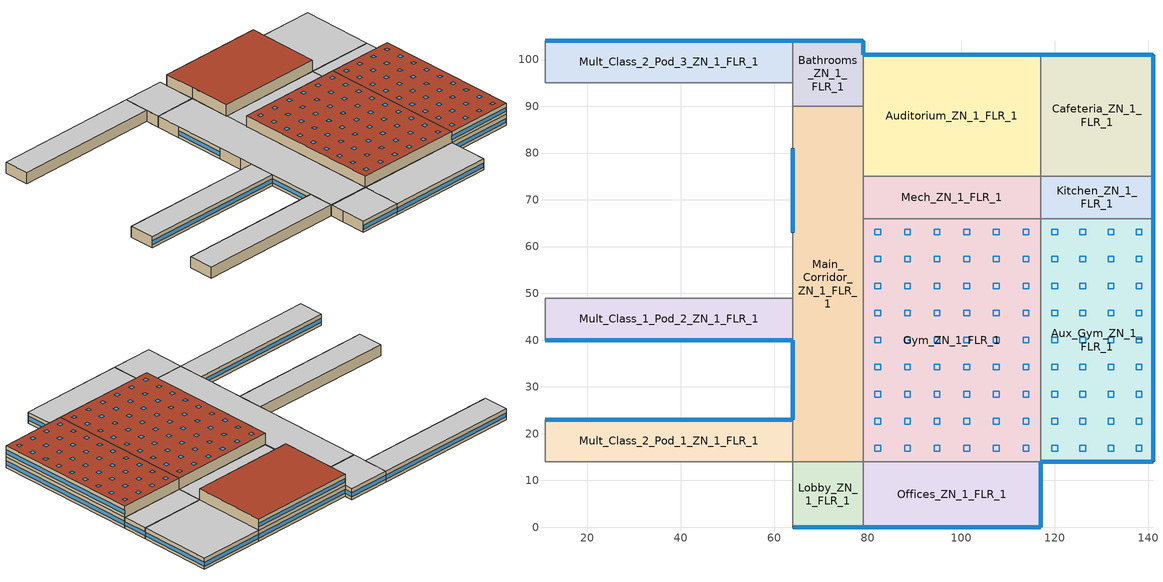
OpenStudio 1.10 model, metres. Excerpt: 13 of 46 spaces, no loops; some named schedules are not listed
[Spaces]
Kitchen_ZN_1_FLR_1
 floor ground: 141,75 141,66 117,66 117,75 z0
 wall outside: 141,66 141,75 z0:4
 wall to Cafeteria_ZN_1_FLR_1: 141,75 117,75 z0:4
 wall to Aux_Gym_ZN_1_FLR_1: 117,66 141,66 z0:4
 wall to Mech_ZN_1_FLR_1: 117,75 117,66 z0:4
 window: 141,66.05 141,74.95 z1.1:2.52
 ceiling to LIBRARY_MEDIA_CENTER_ZN_1_FLR_2: 141,66 141,75 117,75 117,66 z4
Gym_ZN_1_FLR_1
 floor ground: 117,66 117,14 79,14 79,66 z0
 wall to Aux_Gym_ZN_1_FLR_1: 117,14 117,66 z4:8; 117,14 117,66 z0:4
 wall to Main_Corridor_ZN_1_FLR_1: 79,66 79,14 z0:4
 wall to Offices_ZN_1_FLR_1: 79,14 117,14 z0:4
 wall to Offices_ZN_1_FLR_2: 79,14 117,14 z4:8
 wall to Mech_ZN_1_FLR_2: 117,66 79,66 z4:8
 wall to Mech_ZN_1_FLR_1: 117,66 79,66 z0:4
 wall to Main_Corridor_ZN_1_FLR_2: 79,66 79,14 z4:8
 roof outside: 117,14 117,66 79,66 79,14 z8
 skylight: 89.11,56.72 89.11,57.94 87.89,57.94 87.89,56.72 z8; 114.44,39.39 114.44,40.61 113.22,40.61 113.22,39.39 z8; 82.78,56.72 82.78,57.94 81.56,57.94 81.56,56.72 z8; 95.44,33.61 95.44,34.83 94.22,34.83 94.22,33.61 z8; 114.44,45.17 114.44,46.39 113.22,46.39 113.22,45.17 z8; 89.11,33.61 89.11,34.83 87.89,34.83 87.89,33.61 z8; 89.11,50.95 89.11,52.17 87.89,52.17 87.89,50.95 z8; 108.11,33.61 108.11,34.83 106.89,34.83 106.89,33.61 z8; 101.78,62.5 101.78,63.72 100.56,63.72 100.56,62.5 z8; 108.11,56.72 108.11,57.94 106.89,57.94 106.89,56.72 z8; 114.44,22.06 114.44,23.28 113.22,23.28 113.22,22.06 z8; 82.78,62.5 82.78,63.72 81.56,63.72 81.56,62.5 z8; 101.78,39.39 101.78,40.61 100.56,40.61 100.56,39.39 z8; 82.78,50.95 82.78,52.17 81.56,52.17 81.56,50.95 z8; 95.44,27.83 95.44,29.05 94.22,29.05 94.22,27.83 z8; 114.44,16.28 114.44,17.5 113.22,17.5 113.22,16.28 z8; 114.44,27.83 114.44,29.05 113.22,29.05 113.22,27.83 z8; 108.11,22.06 108.11,23.28 106.89,23.28 106.89,22.06 z8; 101.78,22.06 101.78,23.28 100.56,23.28 100.56,22.06 z8; 108.11,39.39 108.11,40.61 106.89,40.61 106.89,39.39 z8; 89.11,62.5 89.11,63.72 87.89,63.72 87.89,62.5 z8; 101.78,33.61 101.78,34.83 100.56,34.83 100.56,33.61 z8; 89.11,16.28 89.11,17.5 87.89,17.5 87.89,16.28 z8; 82.78,45.17 82.78,46.39 81.56,46.39 81.56,45.17 z8; 82.78,33.61 82.78,34.83 81.56,34.83 81.56,33.61 z8; 95.44,50.95 95.44,52.17 94.22,52.17 94.22,50.95 z8; 95.44,22.06 95.44,23.28 94.22,23.28 94.22,22.06 z8; 114.44,33.61 114.44,34.83 113.22,34.83 113.22,33.61 z8; 108.11,16.28 108.11,17.5 106.89,17.5 106.89,16.28 z8; 101.78,45.17 101.78,46.39 100.56,46.39 100.56,45.17 z8; 101.78,56.72 101.78,57.94 100.56,57.94 100.56,56.72 z8; 89.11,27.83 89.11,29.05 87.89,29.05 87.89,27.83 z8; 95.44,56.72 95.44,57.94 94.22,57.94 94.22,56.72 z8; 89.11,22.06 89.11,23.28 87.89,23.28 87.89,22.06 z8; 101.78,16.28 101.78,17.5 100.56,17.5 100.56,16.28 z8; 108.11,27.83 108.11,29.05 106.89,29.05 106.89,27.83 z8; 82.78,16.28 82.78,17.5 81.56,17.5 81.56,16.28 z8; 89.11,45.17 89.11,46.39 87.89,46.39 87.89,45.17 z8; 101.78,50.95 101.78,52.17 100.56,52.17 100.56,50.95 z8; 89.11,39.39 89.11,40.61 87.89,40.61 87.89,39.39 z8; 95.44,16.28 95.44,17.5 94.22,17.5 94.22,16.28 z8; 114.44,50.95 114.44,52.17 113.22,52.17 113.22,50.95 z8; 95.44,39.39 95.44,40.61 94.22,40.61 94.22,39.39 z8; 82.78,39.39 82.78,40.61 81.56,40.61 81.56,39.39 z8; 101.78,27.83 101.78,29.05 100.56,29.05 100.56,27.83 z8; 82.78,22.06 82.78,23.28 81.56,23.28 81.56,22.06 z8; 108.11,50.95 108.11,52.17 106.89,52.17 106.89,50.95 z8; 108.11,62.5 108.11,63.72 106.89,63.72 106.89,62.5 z8; 95.44,62.5 95.44,63.72 94.22,63.72 94.22,62.5 z8; 108.11,45.17 108.11,46.39 106.89,46.39 106.89,45.17 z8; 82.78,27.83 82.78,29.05 81.56,29.05 81.56,27.83 z8; 95.44,45.17 95.44,46.39 94.22,46.39 94.22,45.17 z8; 114.44,56.72 114.44,57.94 113.22,57.94 113.22,56.72 z8; 114.44,62.5 114.44,63.72 113.22,63.72 113.22,62.5 z8
Offices_ZN_1_FLR_1
 floor ground: 117,14 117,0 79,0 79,14 z0
 wall outside: 79,0 117,0 117,14 z0:4
 wall to Lobby_ZN_1_FLR_1: 79,14 79,0 z0:4
 window: 79.05,0 116.95,0 z1.1:2.5; 117,0.05 117,13.95 z1.1:2.51
 ceiling to Offices_ZN_1_FLR_2: 117,0 117,14 79,14 79,0 z4
Auditorium_ZN_1_FLR_1
 floor ground: 117,101 117,75 79,75 79,101 z0
 wall outside: 117,101 79,101 z4:8; 117,101 79,101 z0:4
 wall to LIBRARY_MEDIA_CENTER_ZN_1_FLR_2: 117,75 117,101 z4:8
 wall to Main_Corridor_ZN_1_FLR_1: 79,90 79,75 z0:4
 wall to Cafeteria_ZN_1_FLR_1: 117,75 117,101 z0:4
 wall to Bathrooms_ZN_1_FLR_2: 79,101 79,90 z4:8
 wall to Bathrooms_ZN_1_FLR_1: 79,101 79,90 z0:4
 wall to Main_Corridor_ZN_1_FLR_2: 79,90 79,75 z4:8
 wall to Mech_ZN_1_FLR_2: 79,75 117,75 z4:8
 wall to Mech_ZN_1_FLR_1: 79,75 117,75 z0:4
 window: 116.95,101 79.05,101 z5.1:6.5; 116.95,101 79.05,101 z1.1:2.5
 roof outside: 117,75 117,101 79,101 79,75 z8
Aux_Gym_ZN_1_FLR_1
 floor ground: 141,66 141,14 117,14 117,66 z0
 wall outside: 117,14 141,14 141,66 z0:4; 117,14 141,14 141,66 z4:8
 wall to LIBRARY_MEDIA_CENTER_ZN_1_FLR_2: 141,66 117,66 z4:8
 window: 117.05,14 140.95,14 z5.1:6.51; 141,14.05 141,65.95 z5.1:6.5; 141,14.05 141,65.95 z1.1:2.5; 117.05,14 140.95,14 z1.1:2.51
 roof outside: 141,14 141,66 117,66 117,14 z8
 skylight: 120.61,50.95 120.61,52.17 119.39,52.17 119.39,50.95 z8; 138.61,22.06 138.61,23.28 137.39,23.28 137.39,22.06 z8; 120.61,27.83 120.61,29.05 119.39,29.05 119.39,27.83 z8; 126.61,56.72 126.61,57.94 125.39,57.94 125.39,56.72 z8; 138.61,56.72 138.61,57.94 137.39,57.94 137.39,56.72 z8; 126.61,27.83 126.61,29.05 125.39,29.05 125.39,27.83 z8; 126.61,16.28 126.61,17.5 125.39,17.5 125.39,16.28 z8; 120.61,39.39 120.61,40.61 119.39,40.61 119.39,39.39 z8; 138.61,45.17 138.61,46.39 137.39,46.39 137.39,45.17 z8; 126.61,45.17 126.61,46.39 125.39,46.39 125.39,45.17 z8; 132.61,16.28 132.61,17.5 131.39,17.5 131.39,16.28 z8; 138.61,27.83 138.61,29.05 137.39,29.05 137.39,27.83 z8; 132.61,33.61 132.61,34.83 131.39,34.83 131.39,33.61 z8; 138.61,16.28 138.61,17.5 137.39,17.5 137.39,16.28 z8; 120.61,62.5 120.61,63.72 119.39,63.72 119.39,62.5 z8; 132.61,39.39 132.61,40.61 131.39,40.61 131.39,39.39 z8; 138.61,50.95 138.61,52.17 137.39,52.17 137.39,50.95 z8; 138.61,62.5 138.61,63.72 137.39,63.72 137.39,62.5 z8; 132.61,45.17 132.61,46.39 131.39,46.39 131.39,45.17 z8; 138.61,33.61 138.61,34.83 137.39,34.83 137.39,33.61 z8; 126.61,39.39 126.61,40.61 125.39,40.61 125.39,39.39 z8; 126.61,62.5 126.61,63.72 125.39,63.72 125.39,62.5 z8; 132.61,62.5 132.61,63.72 131.39,63.72 131.39,62.5 z8; 120.61,56.72 120.61,57.94 119.39,57.94 119.39,56.72 z8; 132.61,50.95 132.61,52.17 131.39,52.17 131.39,50.95 z8; 120.61,45.17 120.61,46.39 119.39,46.39 119.39,45.17 z8; 126.61,33.61 126.61,34.83 125.39,34.83 125.39,33.61 z8; 138.61,39.39 138.61,40.61 137.39,40.61 137.39,39.39 z8; 132.61,56.72 132.61,57.94 131.39,57.94 131.39,56.72 z8; 120.61,33.61 120.61,34.83 119.39,34.83 119.39,33.61 z8; 120.61,16.28 120.61,17.5 119.39,17.5 119.39,16.28 z8; 132.61,22.06 132.61,23.28 131.39,23.28 131.39,22.06 z8; 126.61,22.06 126.61,23.28 125.39,23.28 125.39,22.06 z8; 126.61,50.95 126.61,52.17 125.39,52.17 125.39,50.95 z8; 120.61,22.06 120.61,23.28 119.39,23.28 119.39,22.06 z8; 132.61,27.83 132.61,29.05 131.39,29.05 131.39,27.83 z8
Cafeteria_ZN_1_FLR_1
 floor ground: 141,101 141,75 117,75 117,101 z0
 wall outside: 141,75 141,101 117,101 z0:4
 window: 141,75.05 141,100.95 / 140.95,101 117.05,101 z1.1:2.51
 ceiling to LIBRARY_MEDIA_CENTER_ZN_1_FLR_2: 141,75 141,101 117,101 117,75 z4
Main_Corridor_ZN_1_FLR_1
 floor ground: 79,90 79,14 64,14 64,90 z0
 wall outside: 64,81 64,63 / 64,40 64,23 z0:4
 wall to Mult_Class_2_Pod_1_ZN_1_FLR_1: 64,23 64,14 z0:4
 wall to Mult_Class_2_Pod_2_ZN_1_FLR_1: 64,63 64,54 z0:4
 wall to Lobby_ZN_1_FLR_1: 64,14 79,14 z0:4
 wall to Mult_Class_1_Pod_3_ZN_1_FLR_1: 64,90 64,81 z0:4
 wall to Mech_ZN_1_FLR_1: 79,66 79,75 z0:4
 wall to Mult_Class_1_Pod_2_ZN_1_FLR_1: 64,49 64,40 z0:4
 wall to Corridor_Pod_2_ZN_1_FLR_1: 64,54 64,49 z0:4
 wall to Bathrooms_ZN_1_FLR_1: 79,90 64,90 z0:4
 window: 64,80.95 64,63.05 / 64,39.95 64,23.05 z1.1:2.51
 ceiling to Main_Corridor_ZN_1_FLR_2: 79,14 79,90 64,90 64,14 z4
Bathrooms_ZN_1_FLR_1
 floor ground: 79,104 79,90 64,90 64,104 z0
 wall outside: 79,101 79,104 64,104 z0:4
 wall to Corridor_Pod_3_ZN_1_FLR_1: 64,95 64,90 z0:4
 wall to Mult_Class_2_Pod_3_ZN_1_FLR_1: 64,104 64,95 z0:4
 window: 78.95,104 64.05,104 z1.1:2.51; 79,101.05 79,103.95 z1.1:2.55
 ceiling to Bathrooms_ZN_1_FLR_2: 79,90 79,104 64,104 64,90 z4
Mult_Class_2_Pod_1_ZN_1_FLR_1
 floor ground: 64,23 64,14 11,14 11,23 z0
 wall outside: 64,23 11,23 z0:4
 wall to Corner_Class_2_Pod_1_ZN_1_FLR_1: 11,23 11,14 z0:4
 wall to Corridor_Pod_1_ZN_1_FLR_1: 11,14 64,14 z0:4
 window: 63.95,23 11.05,23 z1.1:2.5
 ceiling to Mult_Class_2_Pod_1_ZN_1_FLR_2: 64,14 64,23 11,23 11,14 z4
Lobby_ZN_1_FLR_1
 floor ground: 79,14 79,0 64,0 64,14 z0
 wall outside: 64,0 79,0 z0:4
 wall to Corridor_Pod_1_ZN_1_FLR_1: 64,14 64,9 z0:4
 wall to Mult_Class_1_Pod_1_ZN_1_FLR_1: 64,9 64,0 z0:4
 window: 64.05,0 78.95,0 z1.1:2.51
 ceiling to Lobby_ZN_1_FLR_2: 79,0 79,14 64,14 64,0 z4
Mult_Class_2_Pod_3_ZN_1_FLR_1
 floor ground: 64,104 64,95 11,95 11,104 z0
 wall outside: 64,104 11,104 z0:4
 wall to Corner_Class_2_Pod_3_ZN_1_FLR_1: 11,104 11,95 z0:4
 wall to Corridor_Pod_3_ZN_1_FLR_1: 11,95 64,95 z0:4
 window: 63.95,104 11.05,104 z1.1:2.5
 ceiling to Mult_Class_2_Pod_3_ZN_1_FLR_2: 64,95 64,104 11,104 11,95 z4
Mech_ZN_1_FLR_1
 floor ground: 117,75 117,66 79,66 79,75 z0
 ceiling to Mech_ZN_1_FLR_2: 117,66 117,75 79,75 79,66 z4
Mult_Class_1_Pod_2_ZN_1_FLR_1
 floor ground: 64,49 64,40 11,40 11,49 z0
 wall outside: 11,40 64,40 z0:4
 wall to Corner_Class_1_Pod_2_ZN_1_FLR_1: 11,49 11,40 z0:4
 wall to Corridor_Pod_2_ZN_1_FLR_1: 64,49 11,49 z0:4
 window: 11.05,40 63.95,40 z1.1:2.5
 ceiling to Mult_Class_1_Pod_2_ZN_1_FLR_2: 64,40 64,49 11,49 11,40 z4
[Site]
El Paso International Ap  Ut_TX_USA: Latitude {deg}=31.77; Longitude {deg}=-106.5; Time Zone {hr}=-7; Elevation {m}=1186; Terrain=City
[Building]
Secondary School: North Axis {deg}=0; Default Construction Set=90.1-2010 - CZ3a-3b - SecSchl
[ClimateZones]
Climate Zone Institution Name 1=ASHRAE; Climate Zone Document Name 1=ANSI/ASHRAE Standard 169; Climate Zone Document Year 1=2006; Climate Zone Institution Name 2=CEC; Climate Zone Document Name 2=California Climate Zone Descriptions; Climate Zone Document Year 2=1995
[Site:GroundTemperature:BuildingSurface]
19.527, 19.502, 19.536, 19.598, 20.002, 21.64, 22.225, 22.375, 21.449, 20.121, 19.802, 19.633
[Site:WaterMainsTemperature]
Calculation Method=Correlation; Annual Average Outdoor Air Temperature {C}=17.9417; Maximum Difference In Monthly Average Outdoor Air Temperatures {deltaC}=21.1
[SizingPeriod:DesignDay] Barometric Pressure {Pa}=87865; Sky Clearness=0; Rain Indicator=0; Snow Indicator=0; Day of Month=21; Daylight Saving Time Indicator=0; Humidity Indicating Type=Wetbulb; Dry-Bulb Temperature Range Modifier Type=DefaultMultipliers
Name | Maximum Dry-Bulb Temperature {C} | Daily Dry-Bulb Temperature Range {deltaC} | Humidity Indicating Conditions at Maximum Dry-Bulb | Wind Speed {m/s} | Wind Direction {deg} | Month | Day Type | Solar Model Indicator | ASHRAE Taub | ASHRAE Taud
El Paso International Ap  Ut Ann Clg .4% Condns DB=>MWB | 38.1 | 13 | 18.1 | 3.9 | 280 | 7 | SummerDesignDay | ASHRAETau | 0.605 | 1.547
El Paso International Ap  Ut Ann Htg 99.6% Condns DB | -5.2 | 0 | -5.2 | 2.2 | 20 | 12 | WinterDesignDay | ASHRAEClearSky
El Paso International Ap  Ut Ann Clg .4% Condns WB=>MDB | 30.1 | 13 | 21.3 | 3.9 | 280 | 7 | SummerDesignDay | ASHRAETau | 0.605 | 1.547
[DefaultConstructionSet]
90.1-2010 - CZ3a-3b - SecSchl: Default Exterior Surface Constructions=Default Surface Constructions 1; Default Interior Surface Constructions=Default Surface Constructions 2; Default Ground Contact Surface Constructions=Default Surface Constructions 3; Default Exterior SubSurface Constructions=Default Sub Surface Constructions 1; Default Interior SubSurface Constructions=Default Sub Surface Constructions 2; Interior Partition Construction=Interior Partition
[DefaultSurfaceConstructions]
Name | Floor Construction | Wall Construction | Roof Ceiling Construction
Default Surface Constructions 1 | ExtSlabCarpet 4in ClimateZone 1-8 | ASHRAE 90.1-2010 ExtWall SteelFrame ClimateZone 3 | ASHRAE 90.1-2010 ExtRoof IEAD ClimateZone 2-8
Default Surface Constructions 2 | Interior Floor | Interior Wall | Interior Ceiling
Default Surface Constructions 3 | ExtSlabCarpet 4in ClimateZone 1-8 | ExtSlabCarpet 4in ClimateZone 1-8 | ExtSlabCarpet 4in ClimateZone 1-8
[Construction]
ExtSlabCarpet 4in ClimateZone 1-8: MAT-CC05 4 HW CONCRETE, CP02 CARPET PAD
ASHRAE 90.1-2010 ExtWall SteelFrame ClimateZone 3: Wood Siding, Steel Frame Wall Insulation R-10.09 IP, 1/2IN Gypsum
ASHRAE 90.1-2010 ExtRoof IEAD ClimateZone 2-8: Roof Membrane, IEAD Roof Insulation R-19.72 IP, Metal Decking
Interior Floor: F16 Acoustic tile, F05 Ceiling air space resistance, M11 100mm lightweight concrete
Interior Wall: G01a 19mm gypsum board, F04 Wall air space resistance, G01a 19mm gypsum board
Interior Ceiling: M11 100mm lightweight concrete, F05 Ceiling air space resistance, F16 Acoustic tile
ASHRAE 90.1-2010 ExtWindow Metal ClimateZone 3: Fixed Window 3.69/0.25/0.16
Exterior Door: F08 Metal surface, I01 25mm insulation board
Interior Window: Clear 3mm
Interior Door; Interior Partition: G05 25mm wood
InteriorFurnishings: Std Wood 6inch
[Material] Thermal Absorptance=0.9
Name | Roughness | Thickness {m} | Conductivity {W/m-K} | Density {kg/m3} | Specific Heat {J/kg-K} | Solar Absorptance | Visible Absorptance
MAT-CC05 4 HW CONCRETE | Rough | 0.1016 | 1.311 | 2240 | 836.8 | 0.85 | 0.85
Wood Siding | MediumSmooth | 0.01 | 0.11 | 544.62 | 1210 | 0.78 | 0.78
Steel Frame Wall Insulation R-10.09 IP | MediumRough | 0.087052 | 0.049 | 265 | 836.8 | 0.7 | 0.7
1/2IN Gypsum | Smooth | 0.0127 | 0.16 | 784.9 | 830 | 0.4 | 0.4
Roof Membrane | VeryRough | 0.0095 | 0.16 | 1121.29 | 1460 | 0.7 | 0.7
IEAD Roof Insulation R-19.72 IP | MediumRough | 0.170137 | 0.049 | 265 | 836.8 | 0.7 | 0.7
Metal Decking | MediumSmooth | 0.0015 | 45.006 | 7680 | 418.4 | 0.6 | 0.6
F16 Acoustic tile | MediumSmooth | 0.0191 | 0.06 | 368 | 590 | 0.3 | 0.3
M11 100mm lightweight concrete | MediumRough | 0.1016 | 0.53 | 1280 | 840 | 0.5 | 0.5
G01a 19mm gypsum board | MediumSmooth | 0.019 | 0.16 | 800 | 1090 | 0.4 | 0.4
F08 Metal surface | Smooth | 0.0008 | 45.28 | 7824 | 500 | 0.7 | 0.7
I01 25mm insulation board | MediumRough | 0.0254 | 0.03 | 43 | 1210 | 0.6 | 0.6
G05 25mm wood | MediumSmooth | 0.0254 | 0.15 | 608 | 1630 | 0.5 | 0.5
Std Wood 6inch | MediumSmooth | 0.15 | 0.12 | 540 | 1210 | 0.7 | 0.7
[Material:NoMass]
CP02 CARPET PAD: Roughness=Smooth; Thermal Resistance {m2-K/W}=0.1; Thermal Absorptance=0.9; Solar Absorptance=0.8; Visible Absorptance=0.8
[Material:AirGap]
Name | Thermal Resistance {m2-K/W}
F05 Ceiling air space resistance | 0.18
F04 Wall air space resistance | 0.15
[DefaultSubSurfaceConstructions]
Name | Fixed Window Construction | Operable Window Construction | Door Construction | Skylight Construction | Tubular Daylight Dome Construction | Tubular Daylight Diffuser Construction
Default Sub Surface Constructions 1 | ASHRAE 90.1-2010 ExtWindow Metal ClimateZone 3 | ASHRAE 90.1-2010 ExtWindow Metal ClimateZone 3 | Exterior Door | ASHRAE 90.1-2010 ExtWindow Metal ClimateZone 3 | Interior Window | Interior Window
Default Sub Surface Constructions 2 | Interior Window | Interior Window | Interior Door
[WindowMaterial:SimpleGlazingSystem]
Fixed Window 3.69/0.25/0.16: U-Factor {W/m2-K}=3.69087; Solar Heat Gain Coefficient=0.25; Visible Transmittance=0.16
[WindowMaterial:Glazing]
Clear 3mm: Optical Data Type=SpectralAverage; Thickness {m}=0.003; Solar Transmittance at Normal Incidence=0.837; Front Side Solar Reflectance at Normal Incidence=0.075; Back Side Solar Reflectance at Normal Incidence=0; Visible Transmittance at Normal Incidence=0.898; Front Side Visible Reflectance at Normal Incidence=0.081; Back Side Visible Reflectance at Normal Incidence=0; Infrared Transmittance at Normal Incidence=0; Front Side Infrared Hemispherical Emissivity=0.84; Back Side Infrared Hemispherical Emissivity=0.84; Conductivity {W/m-K}=0.9; Dirt Correction Factor for Solar and Visible Transmittance=1; Solar Diffusing=No
[Space] Part of Total Floor Area=Yes
Name | Space Type | Thermal Zone
Kitchen_ZN_1_FLR_1 | 90.1-2010 - SecSchl - Kitchen | Kitchen_ZN_1_FLR_1 ZN
Gym_ZN_1_FLR_1 | 90.1-2010 - SecSchl - Gym | Gym_ZN_1_FLR_1 ZN
Offices_ZN_1_FLR_1 | 90.1-2010 - SecSchl - Office | Offices_ZN_1_FLR_1 ZN
Auditorium_ZN_1_FLR_1 | 90.1-2010 - SecSchl - Auditorium | Auditorium_ZN_1_FLR_1 ZN
Aux_Gym_ZN_1_FLR_1 | 90.1-2010 - SecSchl - Gym | Aux_Gym_ZN_1_FLR_1 ZN
Mult_Class_1_Pod_2_ZN_1_FLR_1 | 90.1-2010 - SecSchl - Classroom | Mult_Class_1_Pod_2_ZN_1_FLR_1 ZN
Mult_Class_2_Pod_1_ZN_1_FLR_1 | 90.1-2010 - SecSchl - Classroom | Mult_Class_2_Pod_1_ZN_1_FLR_1 ZN
Cafeteria_ZN_1_FLR_1 | 90.1-2010 - SecSchl - Cafeteria | Cafeteria_ZN_1_FLR_1 ZN
Mech_ZN_1_FLR_1 | 90.1-2010 - SecSchl - Mechanical | Mech_ZN_1_FLR_1 ZN
Main_Corridor_ZN_1_FLR_1 | 90.1-2010 - SecSchl - Corridor | Main_Corridor_ZN_1_FLR_1 ZN
Bathrooms_ZN_1_FLR_1 | 90.1-2010 - SecSchl - Restroom | Bathrooms_ZN_1_FLR_1 ZN
Lobby_ZN_1_FLR_1 | 90.1-2010 - SecSchl - Lobby | Lobby_ZN_1_FLR_1 ZN
Mult_Class_2_Pod_3_ZN_1_FLR_1 | 90.1-2010 - SecSchl - Classroom | Mult_Class_2_Pod_3_ZN_1_FLR_1 ZN
[InternalMass:Definition] Construction=InteriorFurnishings; Design Level Calculation Method=SurfaceArea
Name | Surface Area {m2}
Kitchen_ZN_1_FLR_1_InternalMass_1 Definition | 432
Bathrooms_ZN_1_FLR_1_InternalMass_1 Definition; Lobby_ZN_1_FLR_1_InternalMass_1 Definition | 420
Mult_Class_2_Pod_1_ZN_1_FLR_1_InternalMass_1 Definition; Mult_Class_2_Pod_3_ZN_1_FLR_1_InternalMass_1 Definition; Mult_Class_1_Pod_2_ZN_1_FLR_1_InternalMass_1 Definition | 954
Offices_ZN_1_FLR_1_InternalMass_1 Definition | 1064
Mech_ZN_1_FLR_1_InternalMass_1 Definition | 684
Gym_ZN_1_FLR_1_InternalMass_1 Definition | 3952
Aux_Gym_ZN_1_FLR_1_InternalMass_1 Definition | 2496
Main_Corridor_ZN_1_FLR_1_InternalMass_1 Definition | 2280
Cafeteria_ZN_1_FLR_1_InternalMass_1 Definition | 1248
[InternalMass]
Name | Internal Mass Definition | Space or SpaceType
Kitchen_ZN_1_FLR_1_InternalMass_1 | Kitchen_ZN_1_FLR_1_InternalMass_1 Definition | Kitchen_ZN_1_FLR_1
Bathrooms_ZN_1_FLR_1_InternalMass_1 | Bathrooms_ZN_1_FLR_1_InternalMass_1 Definition | Bathrooms_ZN_1_FLR_1
Mult_Class_2_Pod_1_ZN_1_FLR_1_InternalMass_1 | Mult_Class_2_Pod_1_ZN_1_FLR_1_InternalMass_1 Definition | Mult_Class_2_Pod_1_ZN_1_FLR_1
Offices_ZN_1_FLR_1_InternalMass_1 | Offices_ZN_1_FLR_1_InternalMass_1 Definition | Offices_ZN_1_FLR_1
Mech_ZN_1_FLR_1_InternalMass_1 | Mech_ZN_1_FLR_1_InternalMass_1 Definition | Mech_ZN_1_FLR_1
Gym_ZN_1_FLR_1_InternalMass_1 | Gym_ZN_1_FLR_1_InternalMass_1 Definition | Gym_ZN_1_FLR_1
Lobby_ZN_1_FLR_1_InternalMass_1 | Lobby_ZN_1_FLR_1_InternalMass_1 Definition | Lobby_ZN_1_FLR_1
Mult_Class_2_Pod_3_ZN_1_FLR_1_InternalMass_1 | Mult_Class_2_Pod_3_ZN_1_FLR_1_InternalMass_1 Definition | Mult_Class_2_Pod_3_ZN_1_FLR_1
Aux_Gym_ZN_1_FLR_1_InternalMass_1 | Aux_Gym_ZN_1_FLR_1_InternalMass_1 Definition | Aux_Gym_ZN_1_FLR_1
Main_Corridor_ZN_1_FLR_1_InternalMass_1 | Main_Corridor_ZN_1_FLR_1_InternalMass_1 Definition | Main_Corridor_ZN_1_FLR_1
Cafeteria_ZN_1_FLR_1_InternalMass_1 | Cafeteria_ZN_1_FLR_1_InternalMass_1 Definition | Cafeteria_ZN_1_FLR_1
Mult_Class_1_Pod_2_ZN_1_FLR_1_InternalMass_1 | Mult_Class_1_Pod_2_ZN_1_FLR_1_InternalMass_1 Definition | Mult_Class_1_Pod_2_ZN_1_FLR_1
[Daylighting:Control] Lighting Control Type=Stepped; Minimum Input Power Fraction for Continuous Dimming Control=0.3; Minimum Light Output Fraction for Continuous Dimming Control=0.2; Number of Stepped Control Steps=3; Probability Lighting will be Reset When Needed in Manual Stepped Control=1; Maximum Allowable Discomfort Glare Index=22
Name | Space | Position X-Coordinate {m} | Position Y-Coordinate {m} | Position Z-Coordinate {m} | Theta Rotation Around Y-Axis {deg} | Illuminance Setpoint {lux}
Daylighting:Control #21 | Offices_ZN_1_FLR_1 | 18.9982 | 1.6764 | 0.762 | -3.14159 | 500
Daylighting:Control #22 | Offices_ZN_1_FLR_1 | 36.3322 | 7.0104 | 0.762 | -3.14159 | 500
Daylighting:Control #23 | Cafeteria_ZN_1_FLR_1 | 22.3236 | 13 | 0.762 | -0 | 375
Daylighting:Control #24 | Cafeteria_ZN_1_FLR_1 | 12 | 24.3236 | 0.762 | -0 | 375
Daylighting:Control #27 | Mult_Class_1_Pod_2_ZN_1_FLR_1 | 13.2588 | 1.6764 | 0.762 | -3.14159 | 500
Daylighting:Control #28 | Mult_Class_1_Pod_2_ZN_1_FLR_1 | 39.7764 | 1.6764 | 0.762 | -3.14159 | 500
Daylighting:Control #29 | Mult_Class_2_Pod_3_ZN_1_FLR_1 | 13.2588 | 7.3236 | 0.762 | -0 | 500
Daylighting:Control #30 | Mult_Class_2_Pod_3_ZN_1_FLR_1 | 39.7764 | 7.3236 | 0.762 | -0 | 500
Daylighting:Control #47 | Auditorium_ZN_1_FLR_1 | 9.5006 | 21.7328 | 0.762 | -0 | 375
Daylighting:Control #48 | Auditorium_ZN_1_FLR_1 | 28.5004 | 21.7328 | 0.762 | -0 | 375
Daylighting:Control #49 | Lobby_ZN_1_FLR_1 | 3.7338 | 1.6764 | 0.762 | -3.14159 | 375
Daylighting:Control #50 | Lobby_ZN_1_FLR_1 | 11.2014 | 1.6764 | 0.762 | -3.14159 | 375
Daylighting:Control #51 | Gym_ZN_1_FLR_1 | 19 | 24 | 0 | -0 | 500
Daylighting:Control #52 | Gym_ZN_1_FLR_1 | 2 | 24 | 0 | -0 | 500
Daylighting:Control #57 | Mult_Class_2_Pod_1_ZN_1_FLR_1 | 13.2588 | 7.3236 | 0.762 | -0 | 500
Daylighting:Control #58 | Mult_Class_2_Pod_1_ZN_1_FLR_1 | 39.7764 | 7.3236 | 0.762 | -0 | 500
Daylighting:Control #61 | Aux_Gym_ZN_1_FLR_1 | 12 | 24 | 0 | -0 | 500
Daylighting:Control #62 | Aux_Gym_ZN_1_FLR_1 | 2 | 24 | 0 | -0 | 500
[SpaceType] Standards Building Type=SecondarySchool
Name | Default Schedule Set | Design Specification Outdoor Air Object | Standards Space Type
90.1-2010 - SecSchl - Corridor | 90.1-2010 - SecSchl - Corridor Schedule Set | 90.1-2010 - SecSchl - Corridor Ventilation | Corridor
90.1-2010 - SecSchl - Gym | 90.1-2010 - SecSchl - Gym Schedule Set | 90.1-2010 - SecSchl - Gym Ventilation | Gym
90.1-2010 - SecSchl - Restroom | 90.1-2010 - SecSchl - Restroom Schedule Set | 90.1-2010 - SecSchl - Restroom Ventilation | Restroom
90.1-2010 - SecSchl - Classroom | 90.1-2010 - SecSchl - Classroom Schedule Set | 90.1-2010 - SecSchl - Classroom Ventilation | Classroom
90.1-2010 - SecSchl - Cafeteria | 90.1-2010 - SecSchl - Cafeteria Schedule Set | 90.1-2010 - SecSchl - Cafeteria Ventilation | Cafeteria
90.1-2010 - SecSchl - Lobby | 90.1-2010 - SecSchl - Lobby Schedule Set | 90.1-2010 - SecSchl - Lobby Ventilation | Lobby
90.1-2010 - SecSchl - Office | 90.1-2010 - SecSchl - Office Schedule Set | 90.1-2010 - SecSchl - Office Ventilation | Office
90.1-2010 - SecSchl - Kitchen | 90.1-2010 - SecSchl - Kitchen Schedule Set | 90.1-2010 - SecSchl - Kitchen Ventilation | Kitchen
90.1-2010 - SecSchl - Auditorium | 90.1-2010 - SecSchl - Auditorium Schedule Set | 90.1-2010 - SecSchl - Auditorium Ventilation | Auditorium
90.1-2010 - SecSchl - Mechanical | 90.1-2010 - SecSchl - Mechanical Schedule Set | 90.1-2010 - SecSchl - Mechanical Ventilation | Mechanical
[DefaultScheduleSet] Lighting Schedule=SecondarySchool Bldg Light; Infiltration Schedule=SecondarySchool Infil
Name | Number of People Schedule | People Activity Level Schedule | Electric Equipment Schedule | Gas Equipment Schedule
90.1-2010 - SecSchl - Corridor Schedule Set; 90.1-2010 - SecSchl - Restroom Schedule Set; 90.1-2010 - SecSchl - Classroom Schedule Set; 90.1-2010 - SecSchl - Cafeteria Schedule Set; 90.1-2010 - SecSchl - Mechanical Schedule Set | SecondarySchool Bldg Occ | SecondarySchool Activity | SecondarySchool Bldg Equip
90.1-2010 - SecSchl - Gym Schedule Set | SecondarySchool Gym Occ | SecondarySchool Activity | SecondarySchool Bldg Equip
90.1-2010 - SecSchl - Lobby Schedule Set |  |  | SecondarySchool Bldg Equip
90.1-2010 - SecSchl - Office Schedule Set | SecondarySchool Office Occ | SecondarySchool Activity | SecondarySchool Bldg Equip
90.1-2010 - SecSchl - Kitchen Schedule Set | SecondarySchool Bldg Occ | SecondarySchool Activity | SecondarySchool Kitchen Equip | SecondarySchool Kitchen Gas
90.1-2010 - SecSchl - Auditorium Schedule Set | SecondarySchool Auditorium Occ | SecondarySchool Activity | SecondarySchool Bldg Equip
[Lights:Definition] Design Level Calculation Method=Watts/Area
Name | Watts per Space Floor Area {W/m2}
90.1-2010 - SecSchl - Corridor Lights Definition | 7.10418
90.1-2010 - SecSchl - Gym Lights Definition | 12.9167
90.1-2010 - SecSchl - Restroom Lights Definition | 10.5486
90.1-2010 - SecSchl - Classroom Lights Definition | 13.3472
90.1-2010 - SecSchl - Cafeteria Lights Definition | 6.99654
90.1-2010 - SecSchl - Lobby Lights Definition | 9.68752
90.1-2010 - SecSchl - Office Lights Definition | 11.9479
90.1-2010 - SecSchl - Kitchen Lights Definition | 10.6563
90.1-2010 - SecSchl - Auditorium Lights Definition | 8.50349
90.1-2010 - SecSchl - Mechanical Lights Definition | 10.2257
[Lights]
Name | Lights Definition | Space or SpaceType | Schedule
90.1-2010 - SecSchl - Corridor Lights | 90.1-2010 - SecSchl - Corridor Lights Definition | 90.1-2010 - SecSchl - Corridor
90.1-2010 - SecSchl - Gym Lights | 90.1-2010 - SecSchl - Gym Lights Definition | 90.1-2010 - SecSchl - Gym
90.1-2010 - SecSchl - Restroom Lights | 90.1-2010 - SecSchl - Restroom Lights Definition | 90.1-2010 - SecSchl - Restroom
90.1-2010 - SecSchl - Classroom Lights | 90.1-2010 - SecSchl - Classroom Lights Definition | 90.1-2010 - SecSchl - Classroom | SecondarySchool Bldg Light OccSensor Reduction
90.1-2010 - SecSchl - Cafeteria Lights | 90.1-2010 - SecSchl - Cafeteria Lights Definition | 90.1-2010 - SecSchl - Cafeteria
90.1-2010 - SecSchl - Lobby Lights | 90.1-2010 - SecSchl - Lobby Lights Definition | 90.1-2010 - SecSchl - Lobby
90.1-2010 - SecSchl - Office Lights | 90.1-2010 - SecSchl - Office Lights Definition | 90.1-2010 - SecSchl - Office
90.1-2010 - SecSchl - Kitchen Lights | 90.1-2010 - SecSchl - Kitchen Lights Definition | 90.1-2010 - SecSchl - Kitchen
90.1-2010 - SecSchl - Auditorium Lights | 90.1-2010 - SecSchl - Auditorium Lights Definition | 90.1-2010 - SecSchl - Auditorium
90.1-2010 - SecSchl - Mechanical Lights | 90.1-2010 - SecSchl - Mechanical Lights Definition | 90.1-2010 - SecSchl - Mechanical
[DesignSpecification:OutdoorAir] Outdoor Air Method=Sum
Name | Outdoor Air Flow per Floor Area {m3/s-m2} | Outdoor Air Flow per Person {m3/s-person}
90.1-2010 - SecSchl - Corridor Ventilation; 90.1-2010 - SecSchl - Restroom Ventilation; 90.1-2010 - SecSchl - Lobby Ventilation | 0.0003048
90.1-2010 - SecSchl - Gym Ventilation | 0.001524
90.1-2010 - SecSchl - Classroom Ventilation | 0.0006096 | 0.00471947
90.1-2010 - SecSchl - Cafeteria Ventilation; 90.1-2010 - SecSchl - Kitchen Ventilation | 0.0009144 | 0.00353961
90.1-2010 - SecSchl - Office Ventilation | 0.0003048 | 0.00235974
90.1-2010 - SecSchl - Auditorium Ventilation | 0.0003048 | 0.00471947
90.1-2010 - SecSchl - Mechanical Ventilation | 0.0006096
[People:Definition] Number of People Calculation Method=People/Area; Fraction Radiant=0.3
Name | People per Space Floor Area {person/m2}
90.1-2010 - SecSchl - Corridor People Definition | 0.100212
90.1-2010 - SecSchl - Gym People Definition; 90.1-2010 - SecSchl - Auditorium People Definition | 1.0004
90.1-2010 - SecSchl - Restroom People Definition | 0.0999967
90.1-2010 - SecSchl - Classroom People Definition | 0.249938
90.1-2010 - SecSchl - Cafeteria People Definition | 0.71946
90.1-2010 - SecSchl - Office People Definition | 0.0500522
90.1-2010 - SecSchl - Kitchen People Definition | 0.166625
90.1-2010 - SecSchl - Mechanical People Definition | 0.0100104
[People]
Name | People Definition | Space or SpaceType
90.1-2010 - SecSchl - Corridor People | 90.1-2010 - SecSchl - Corridor People Definition | 90.1-2010 - SecSchl - Corridor
90.1-2010 - SecSchl - Gym People | 90.1-2010 - SecSchl - Gym People Definition | 90.1-2010 - SecSchl - Gym
90.1-2010 - SecSchl - Restroom People | 90.1-2010 - SecSchl - Restroom People Definition | 90.1-2010 - SecSchl - Restroom
90.1-2010 - SecSchl - Classroom People | 90.1-2010 - SecSchl - Classroom People Definition | 90.1-2010 - SecSchl - Classroom
90.1-2010 - SecSchl - Cafeteria People | 90.1-2010 - SecSchl - Cafeteria People Definition | 90.1-2010 - SecSchl - Cafeteria
90.1-2010 - SecSchl - Office People | 90.1-2010 - SecSchl - Office People Definition | 90.1-2010 - SecSchl - Office
90.1-2010 - SecSchl - Kitchen People | 90.1-2010 - SecSchl - Kitchen People Definition | 90.1-2010 - SecSchl - Kitchen
90.1-2010 - SecSchl - Auditorium People | 90.1-2010 - SecSchl - Auditorium People Definition | 90.1-2010 - SecSchl - Auditorium
90.1-2010 - SecSchl - Mechanical People | 90.1-2010 - SecSchl - Mechanical People Definition | 90.1-2010 - SecSchl - Mechanical
[SpaceInfiltration:DesignFlowRate] Design Flow Rate Calculation Method=Flow/ExteriorArea; Flow per Exterior Surface Area {m3/s-m2}=0.000226568
Name | Space or SpaceType
90.1-2010 - SecSchl - Corridor Infiltration | 90.1-2010 - SecSchl - Corridor
90.1-2010 - SecSchl - Gym Infiltration | 90.1-2010 - SecSchl - Gym
90.1-2010 - SecSchl - Restroom Infiltration | 90.1-2010 - SecSchl - Restroom
90.1-2010 - SecSchl - Classroom Infiltration | 90.1-2010 - SecSchl - Classroom
90.1-2010 - SecSchl - Cafeteria Infiltration | 90.1-2010 - SecSchl - Cafeteria
90.1-2010 - SecSchl - Lobby Infiltration | 90.1-2010 - SecSchl - Lobby
90.1-2010 - SecSchl - Office Infiltration | 90.1-2010 - SecSchl - Office
90.1-2010 - SecSchl - Kitchen Infiltration | 90.1-2010 - SecSchl - Kitchen
90.1-2010 - SecSchl - Auditorium Infiltration | 90.1-2010 - SecSchl - Auditorium
90.1-2010 - SecSchl - Mechanical Infiltration | 90.1-2010 - SecSchl - Mechanical
[ElectricEquipment:Definition] Design Level Calculation Method=Watts/Area
Name | Watts per Space Floor Area {W/m2}
90.1-2010 - SecSchl - Corridor Electric Equipment Definition; 90.1-2010 - SecSchl - Restroom Electric Equipment Definition; 90.1-2010 - SecSchl - Lobby Electric Equipment Definition; 90.1-2010 - SecSchl - Mechanical Electric Equipment Definition | 2.90626
90.1-2010 - SecSchl - Gym Electric Equipment Definition; 90.1-2010 - SecSchl - Auditorium Electric Equipment Definition | 3.65973
90.1-2010 - SecSchl - Classroom Electric Equipment Definition | 7.31946
90.1-2010 - SecSchl - Cafeteria Electric Equipment Definition | 13.9931
90.1-2010 - SecSchl - Office Electric Equipment Definition | 7.85765
90.1-2010 - SecSchl - Kitchen Electric Equipment Definition | 161.997
[ElectricEquipment]
Name | Electric Equipment Definition | Space or SpaceType | Schedule
90.1-2010 - SecSchl - Corridor Electric Equipment | 90.1-2010 - SecSchl - Corridor Electric Equipment Definition | 90.1-2010 - SecSchl - Corridor | SecondarySchool Bldg Equip with Plug Load Controls
90.1-2010 - SecSchl - Gym Electric Equipment | 90.1-2010 - SecSchl - Gym Electric Equipment Definition | 90.1-2010 - SecSchl - Gym | SecondarySchool Bldg Equip with Plug Load Controls
90.1-2010 - SecSchl - Restroom Electric Equipment | 90.1-2010 - SecSchl - Restroom Electric Equipment Definition | 90.1-2010 - SecSchl - Restroom | SecondarySchool Bldg Equip with Plug Load Controls
90.1-2010 - SecSchl - Classroom Electric Equipment | 90.1-2010 - SecSchl - Classroom Electric Equipment Definition | 90.1-2010 - SecSchl - Classroom | SecondarySchool Bldg Equip with Plug Load Controls
90.1-2010 - SecSchl - Cafeteria Electric Equipment | 90.1-2010 - SecSchl - Cafeteria Electric Equipment Definition | 90.1-2010 - SecSchl - Cafeteria | SecondarySchool Bldg Equip with Plug Load Controls
90.1-2010 - SecSchl - Lobby Electric Equipment | 90.1-2010 - SecSchl - Lobby Electric Equipment Definition | 90.1-2010 - SecSchl - Lobby | SecondarySchool Bldg Equip with Plug Load Controls
90.1-2010 - SecSchl - Office Electric Equipment | 90.1-2010 - SecSchl - Office Electric Equipment Definition | 90.1-2010 - SecSchl - Office | SecondarySchool Bldg Equip with Plug Load Controls
90.1-2010 - SecSchl - Kitchen Electric Equipment | 90.1-2010 - SecSchl - Kitchen Electric Equipment Definition | 90.1-2010 - SecSchl - Kitchen | SecondarySchool Kitchen Equip with Plug Load Controls
90.1-2010 - SecSchl - Auditorium Electric Equipment | 90.1-2010 - SecSchl - Auditorium Electric Equipment Definition | 90.1-2010 - SecSchl - Auditorium | SecondarySchool Bldg Equip with Plug Load Controls
90.1-2010 - SecSchl - Mechanical Electric Equipment | 90.1-2010 - SecSchl - Mechanical Electric Equipment Definition | 90.1-2010 - SecSchl - Mechanical | SecondarySchool Bldg Equip with Plug Load Controls
[ThermostatSetpoint:DualSetpoint]
Name | Heating Setpoint Temperature Schedule | Cooling Setpoint Temperature Schedule
Main_Corridor_ZN_1_FLR_1 ZN Thermostat; Bathrooms_ZN_1_FLR_1 ZN Thermostat; 90.1-2010 - SecSchl - Kitchen Thermostat; Mech_ZN_1_FLR_1 ZN Thermostat | SecondarySchool HtgSetp BathCorrMechKitchen | SecondarySchool ClgSetp BathCorrMechKitchen
Gym_ZN_1_FLR_1 ZN Thermostat; Aux_Gym_ZN_1_FLR_1 ZN Thermostat; Mult_Class_2_Pod_3_ZN_1_FLR_1 ZN Thermostat; Mult_Class_1_Pod_2_ZN_1_FLR_1 ZN Thermostat; Mult_Class_2_Pod_1_ZN_1_FLR_1 ZN Thermostat; 90.1-2010 - SecSchl - Cafeteria Thermostat; Lobby_ZN_1_FLR_1 ZN Thermostat; Offices_ZN_1_FLR_1 ZN Thermostat; 90.1-2010 - SecSchl - Auditorium Thermostat | SecondarySchool HtgSetp | SecondarySchool ClgSetp
[GasEquipment:Definition]
90.1-2010 - SecSchl - Kitchen Gas Equipment Definition: Design Level Calculation Method=Watts/Area; Watts per Space Floor Area {W/m2}=815.777
[GasEquipment]
90.1-2010 - SecSchl - Kitchen Gas Equipment: Gas Equipment Definition=90.1-2010 - SecSchl - Kitchen Gas Equipment Definition; Space or SpaceType=90.1-2010 - SecSchl - Kitchen
[ThermalZone] Use Ideal Air Loads=No
Name | Thermostat
Offices_ZN_1_FLR_1 ZN | Offices_ZN_1_FLR_1 ZN Thermostat
Mult_Class_2_Pod_3_ZN_1_FLR_1 ZN | Mult_Class_2_Pod_3_ZN_1_FLR_1 ZN Thermostat
Main_Corridor_ZN_1_FLR_1 ZN | Main_Corridor_ZN_1_FLR_1 ZN Thermostat
Lobby_ZN_1_FLR_1 ZN | Lobby_ZN_1_FLR_1 ZN Thermostat
Cafeteria_ZN_1_FLR_1 ZN | 90.1-2010 - SecSchl - Cafeteria Thermostat
Kitchen_ZN_1_FLR_1 ZN | 90.1-2010 - SecSchl - Kitchen Thermostat
Gym_ZN_1_FLR_1 ZN | Gym_ZN_1_FLR_1 ZN Thermostat
Aux_Gym_ZN_1_FLR_1 ZN | Aux_Gym_ZN_1_FLR_1 ZN Thermostat
Auditorium_ZN_1_FLR_1 ZN | 90.1-2010 - SecSchl - Auditorium Thermostat
Mech_ZN_1_FLR_1 ZN | Mech_ZN_1_FLR_1 ZN Thermostat
Mult_Class_1_Pod_2_ZN_1_FLR_1 ZN | Mult_Class_1_Pod_2_ZN_1_FLR_1 ZN Thermostat
Mult_Class_2_Pod_1_ZN_1_FLR_1 ZN | Mult_Class_2_Pod_1_ZN_1_FLR_1 ZN Thermostat
Bathrooms_ZN_1_FLR_1 ZN | Bathrooms_ZN_1_FLR_1 ZN Thermostat
[Schedule:Ruleset]
Name | Default Day Schedule | Summer Design Day Schedule | Winter Design Day Schedule
SecondarySchool Bldg Light | SecondarySchool Bldg Light Default Schedule | SecondarySchool Bldg Light Summer Design Day | SecondarySchool Bldg Light Winter Design Day
SecondarySchool Bldg Occ | SecondarySchool Bldg Occ Default Schedule | SecondarySchool Bldg Occ Summer Design Day | SecondarySchool Bldg Occ Winter Design Day
SecondarySchool Activity | SecondarySchool Activity Default Schedule | SecondarySchool Activity Summer Design Day | SecondarySchool Activity Winter Design Day
SecondarySchool Infil | SecondarySchool Infil Default Schedule | SecondarySchool Infil Summer Design Day | SecondarySchool Infil Winter Design Day
SecondarySchool Bldg Equip | SecondarySchool Bldg Equip Default Schedule | SecondarySchool Bldg Equip Summer Design Day | SecondarySchool Bldg Equip Winter Design Day
SecondarySchool HtgSetp BathCorrMechKitchen | SecondarySchool HtgSetp BathCorrMechKitchen Default Schedule | SecondarySchool HtgSetp BathCorrMechKitchen Summer Design Day | SecondarySchool HtgSetp BathCorrMechKitchen Winter Design Day
SecondarySchool ClgSetp BathCorrMechKitchen | SecondarySchool ClgSetp BathCorrMechKitchen Default Schedule | SecondarySchool ClgSetp BathCorrMechKitchen Summer Design Day | SecondarySchool ClgSetp BathCorrMechKitchen Winter Design Day
SecondarySchool Gym Occ | SecondarySchool Gym Occ Default Schedule | SecondarySchool Gym Occ Summer Design Day | SecondarySchool Gym Occ Winter Design Day
SecondarySchool HtgSetp | SecondarySchool HtgSetp Default Schedule | SecondarySchool HtgSetp Summer Design Day | SecondarySchool HtgSetp Winter Design Day
SecondarySchool ClgSetp | SecondarySchool ClgSetp Default Schedule | SecondarySchool ClgSetp Summer Design Day | SecondarySchool ClgSetp Winter Design Day
SecondarySchool Office Occ | SecondarySchool Office Occ Default Schedule | SecondarySchool Office Occ Summer Design Day | SecondarySchool Office Occ Winter Design Day
SecondarySchool Kitchen Equip | SecondarySchool Kitchen Equip Default Schedule | SecondarySchool Kitchen Equip Summer Design Day | SecondarySchool Kitchen Equip Winter Design Day
SecondarySchool Kitchen Gas | SecondarySchool Kitchen Gas Default Schedule | SecondarySchool Kitchen Gas Summer Design Day | SecondarySchool Kitchen Gas Winter Design Day
SecondarySchool Auditorium Occ | SecondarySchool Auditorium Occ Default Schedule | SecondarySchool Auditorium Occ Summer Design Day | SecondarySchool Auditorium Occ Winter Design Day
SecondarySchool Bldg Light OccSensor Reduction | SecondarySchool Bldg Light Default Schedule 1 | SecondarySchool Bldg Light Summer Design Day 1 | SecondarySchool Bldg Light Winter Design Day 1
SecondarySchool Bldg Equip with Plug Load Controls | SecondarySchool Bldg Equip Default Schedule 1 | SecondarySchool Bldg Equip Summer Design Day 1 | SecondarySchool Bldg Equip Winter Design Day 1
SecondarySchool Kitchen Equip with Plug Load Controls | SecondarySchool Kitchen Equip Default Schedule 1 | SecondarySchool Kitchen Equip Summer Design Day 1 | SecondarySchool Kitchen Equip Winter Design Day 1
[Schedule:Day]
SecondarySchool Bldg Light Default Schedule; SecondarySchool Bldg Light Summer Design Day: 7, 0, 0.1773, 21, 0, 0.9, 24, 0, 0.1773
SecondarySchool Bldg Light Winter Design Day: 24, 0, 0.1773
SecondarySchool Bldg Occ Default Schedule; SecondarySchool Bldg Occ Summer Design Day: 8, 0, 0, 16, 0, 0.7, 21, 0, 0.15, 24, 0, 0
SecondarySchool Bldg Occ Winter Design Day; SecondarySchool Gym Occ Winter Design Day; SecondarySchool Gym Occ Rule 1 Day Schedule; SecondarySchool Gym Occ Rule 3 Day Schedule; SecondarySchool Gym Occ Rule 5 Day Schedule; SecondarySchool Office Occ Winter Design Day; SecondarySchool Office Occ Rule 1 Day Schedule; SecondarySchool Office Occ Rule 3 Day Schedule; SecondarySchool Office Occ Rule 5 Day Schedule; SecondarySchool Auditorium Occ Winter Design Day; SecondarySchool Auditorium Occ Rule 1 Day Schedule; SecondarySchool Auditorium Occ Rule 3 Day Schedule; SecondarySchool Auditorium Occ Rule 5 Day Schedule: 24, 0, 0
SecondarySchool Activity Default Schedule; SecondarySchool Activity Summer Design Day; SecondarySchool Activity Winter Design Day: 24, 0, 120
SecondarySchool Infil Default Schedule; SecondarySchool Infil Summer Design Day; SecondarySchool Infil Winter Design Day: 7, 0, 1, 21, 0, 0.5, 24, 0, 1
SecondarySchool Bldg Equip Default Schedule; SecondarySchool Bldg Equip Summer Design Day: 8, 0, 0.35, 17, 0, 0.95, 24, 0, 0.35
SecondarySchool HtgSetp BathCorrMechKitchen Default Schedule; SecondarySchool HtgSetp BathCorrMechKitchen Summer Design Day; SecondarySchool HtgSetp Summer Design Day: 24, 0, 16
SecondarySchool HtgSetp BathCorrMechKitchen Winter Design Day; SecondarySchool HtgSetp Default Schedule: 6, 0, 16, 21, 0, 21, 24, 0, 16
SecondarySchool ClgSetp BathCorrMechKitchen Default Schedule; SecondarySchool ClgSetp BathCorrMechKitchen Winter Design Day; SecondarySchool ClgSetp Winter Design Day: 24, 0, 27
SecondarySchool ClgSetp BathCorrMechKitchen Summer Design Day; SecondarySchool ClgSetp Default Schedule: 6, 0, 27, 21, 0, 24, 24, 0, 27
SecondarySchool Gym Occ Default Schedule; SecondarySchool Gym Occ Summer Design Day; SecondarySchool Gym Occ Rule 2 Day Schedule: 8, 0, 0, 16, 0, 0.35, 21, 0, 0.95, 24, 0, 0
SecondarySchool Gym Occ Rule 4 Day Schedule: 8, 0, 0, 16, 0, 0.35, 21, 0, 0.35, 24, 0, 0
SecondarySchool HtgSetp Winter Design Day: 24, 0, 21
SecondarySchool ClgSetp Summer Design Day: 24, 0, 24
SecondarySchool Office Occ Default Schedule; SecondarySchool Office Occ Summer Design Day; SecondarySchool Office Occ Rule 2 Day Schedule: 8, 0, 0, 17, 0, 0.95, 21, 0, 0.15, 24, 0, 0
SecondarySchool Office Occ Rule 4 Day Schedule: 8, 0, 0, 17, 0, 0.5, 24, 0, 0
SecondarySchool Kitchen Equip Default Schedule; SecondarySchool Kitchen Equip Summer Design Day; SecondarySchool Kitchen Equip Rule 2 Day Schedule; SecondarySchool Kitchen Equip Summer Design Day 1: 8, 0, 0.1, 10, 0, 0.15, 13, 0, 0.25, 15, 0, 0.15, 24, 0, 0.1
SecondarySchool Kitchen Equip Winter Design Day; SecondarySchool Kitchen Equip Rule 1 Day Schedule; SecondarySchool Kitchen Equip Rule 3 Day Schedule; SecondarySchool Kitchen Equip Rule 5 Day Schedule; SecondarySchool Kitchen Equip Winter Design Day 1: 24, 0, 0.1
SecondarySchool Kitchen Equip Rule 4 Day Schedule: 8, 0, 0.1, 10, 0, 0.13, 13, 0, 0.2, 15, 0, 0.13, 24, 0, 0.1
SecondarySchool Kitchen Gas Default Schedule; SecondarySchool Kitchen Gas Summer Design Day; SecondarySchool Kitchen Gas Rule 2 Day Schedule: 8, 0, 0.02, 10, 0, 0.15, 13, 0, 0.2, 15, 0, 0.1, 24, 0, 0.02
SecondarySchool Kitchen Gas Winter Design Day; SecondarySchool Kitchen Gas Rule 1 Day Schedule; SecondarySchool Kitchen Gas Rule 3 Day Schedule; SecondarySchool Kitchen Gas Rule 5 Day Schedule: 24, 0, 0.02
SecondarySchool Kitchen Gas Rule 4 Day Schedule: 8, 0, 0.02, 10, 0, 0.1, 13, 0, 0.15, 15, 0, 0.1, 24, 0, 0.02
SecondarySchool Auditorium Occ Default Schedule; SecondarySchool Auditorium Occ Summer Design Day; SecondarySchool Auditorium Occ Rule 2 Day Schedule: 8, 0, 0, 15, 0, 0.25, 17, 0, 0.95, 20, 0, 0.1, 24, 0, 0
SecondarySchool Auditorium Occ Rule 4 Day Schedule: 8, 0, 0, 17, 0, 0.15, 19, 0, 0.35, 24, 0, 0
SecondarySchool Kitchen Equip Default Schedule 1; SecondarySchool Kitchen Equip Rule 2 Day Schedule 1: 8, 0, 0.075, 9, 0, 0.135, 10, 0, 0.135, 13, 0, 0.225, 15, 0, 0.135, 18, 0, 0.09, 24, 0, 0.075
SecondarySchool Kitchen Equip Rule 1 Day Schedule 1; SecondarySchool Kitchen Equip Rule 3 Day Schedule 1; SecondarySchool Kitchen Equip Rule 5 Day Schedule 1: 24, 0, 0.25
SecondarySchool Kitchen Equip Rule 4 Day Schedule 1: 8, 0, 0.075, 9, 0, 0.117, 10, 0, 0.117, 13, 0, 0.18, 15, 0, 0.117, 18, 0, 0.09, 24, 0, 0.075
[Schedule:Rule] Date Specification Type=DateRange; Start Day=1
Name | Schedule Ruleset | Rule Order | Day Schedule | Apply Sunday | Apply Monday | Apply Tuesday | Apply Wednesday | Apply Thursday | Apply Friday | Apply Saturday | Start Month | End Month | End Day
SecondarySchool Bldg Light Rule 1 | SecondarySchool Bldg Light | 0 | SecondarySchool Bldg Light Rule 1 Day Schedule | Yes | No | No | No | No | No | Yes | 9 | 12 | 31
SecondarySchool Bldg Light Rule 2 | SecondarySchool Bldg Light | 1 | SecondarySchool Bldg Light Rule 2 Day Schedule | No | Yes | Yes | Yes | Yes | Yes | No | 9 | 12 | 31
SecondarySchool Bldg Light Rule 3 | SecondarySchool Bldg Light | 2 | SecondarySchool Bldg Light Rule 3 Day Schedule | Yes | No | No | No | No | No | Yes | 7 | 9 | 1
SecondarySchool Bldg Light Rule 4 | SecondarySchool Bldg Light | 3 | SecondarySchool Bldg Light Rule 4 Day Schedule | No | Yes | Yes | Yes | Yes | Yes | No | 7 | 9 | 1
SecondarySchool Bldg Light Rule 5 | SecondarySchool Bldg Light | 4 | SecondarySchool Bldg Light Rule 5 Day Schedule | Yes | No | No | No | No | No | Yes | 1 | 6 | 30
SecondarySchool Bldg Occ Rule 1 | SecondarySchool Bldg Occ | 0 | SecondarySchool Bldg Occ Rule 1 Day Schedule | Yes | No | No | No | No | No | Yes | 9 | 12 | 31
SecondarySchool Bldg Occ Rule 2 | SecondarySchool Bldg Occ | 1 | SecondarySchool Bldg Occ Rule 2 Day Schedule | No | Yes | Yes | Yes | Yes | Yes | No | 9 | 12 | 31
SecondarySchool Bldg Occ Rule 3 | SecondarySchool Bldg Occ | 2 | SecondarySchool Bldg Occ Rule 3 Day Schedule | Yes | No | No | No | No | No | Yes | 7 | 9 | 1
SecondarySchool Bldg Occ Rule 4 | SecondarySchool Bldg Occ | 3 | SecondarySchool Bldg Occ Rule 4 Day Schedule | No | Yes | Yes | Yes | Yes | Yes | No | 7 | 9 | 1
SecondarySchool Bldg Occ Rule 5 | SecondarySchool Bldg Occ | 4 | SecondarySchool Bldg Occ Rule 5 Day Schedule | Yes | No | No | No | No | No | Yes | 1 | 6 | 30
SecondarySchool Gym Occ Rule 1 | SecondarySchool Gym Occ | 0 | SecondarySchool Gym Occ Rule 1 Day Schedule | Yes | No | No | No | No | No | Yes | 9 | 12 | 31
SecondarySchool Gym Occ Rule 2 | SecondarySchool Gym Occ | 1 | SecondarySchool Gym Occ Rule 2 Day Schedule | No | Yes | Yes | Yes | Yes | Yes | No | 9 | 12 | 31
SecondarySchool Gym Occ Rule 3 | SecondarySchool Gym Occ | 2 | SecondarySchool Gym Occ Rule 3 Day Schedule | Yes | No | No | No | No | No | Yes | 7 | 9 | 1
SecondarySchool Gym Occ Rule 4 | SecondarySchool Gym Occ | 3 | SecondarySchool Gym Occ Rule 4 Day Schedule | No | Yes | Yes | Yes | Yes | Yes | No | 7 | 9 | 1
SecondarySchool Gym Occ Rule 5 | SecondarySchool Gym Occ | 4 | SecondarySchool Gym Occ Rule 5 Day Schedule | Yes | No | No | No | No | No | Yes | 1 | 6 | 30
SecondarySchool HtgSetp Rule 1 | SecondarySchool HtgSetp | 0 | SecondarySchool HtgSetp Rule 1 Day Schedule | Yes | Yes | Yes | Yes | Yes | Yes | Yes | 9 | 12 | 31
SecondarySchool HtgSetp Rule 2 | SecondarySchool HtgSetp | 1 | SecondarySchool HtgSetp Rule 2 Day Schedule | Yes | Yes | Yes | Yes | Yes | Yes | Yes | 7 | 9 | 1
SecondarySchool ClgSetp Rule 1 | SecondarySchool ClgSetp | 0 | SecondarySchool ClgSetp Rule 1 Day Schedule | Yes | Yes | Yes | Yes | Yes | Yes | Yes | 9 | 12 | 31
SecondarySchool ClgSetp Rule 2 | SecondarySchool ClgSetp | 1 | SecondarySchool ClgSetp Rule 2 Day Schedule | Yes | Yes | Yes | Yes | Yes | Yes | Yes | 7 | 9 | 1
SecondarySchool Office Occ Rule 1 | SecondarySchool Office Occ | 0 | SecondarySchool Office Occ Rule 1 Day Schedule | Yes | No | No | No | No | No | Yes | 9 | 12 | 31
SecondarySchool Office Occ Rule 2 | SecondarySchool Office Occ | 1 | SecondarySchool Office Occ Rule 2 Day Schedule | No | Yes | Yes | Yes | Yes | Yes | No | 9 | 12 | 31
SecondarySchool Office Occ Rule 3 | SecondarySchool Office Occ | 2 | SecondarySchool Office Occ Rule 3 Day Schedule | Yes | No | No | No | No | No | Yes | 7 | 9 | 1
SecondarySchool Office Occ Rule 4 | SecondarySchool Office Occ | 3 | SecondarySchool Office Occ Rule 4 Day Schedule | No | Yes | Yes | Yes | Yes | Yes | No | 7 | 9 | 1
SecondarySchool Office Occ Rule 5 | SecondarySchool Office Occ | 4 | SecondarySchool Office Occ Rule 5 Day Schedule | Yes | No | No | No | No | No | Yes | 1 | 6 | 30
SecondarySchool Kitchen Equip Rule 1 | SecondarySchool Kitchen Equip | 0 | SecondarySchool Kitchen Equip Rule 1 Day Schedule | Yes | No | No | No | No | No | Yes | 9 | 12 | 31
SecondarySchool Kitchen Equip Rule 2 | SecondarySchool Kitchen Equip | 1 | SecondarySchool Kitchen Equip Rule 2 Day Schedule | No | Yes | Yes | Yes | Yes | Yes | No | 9 | 12 | 31
SecondarySchool Kitchen Equip Rule 3 | SecondarySchool Kitchen Equip | 2 | SecondarySchool Kitchen Equip Rule 3 Day Schedule | Yes | No | No | No | No | No | Yes | 7 | 9 | 1
SecondarySchool Kitchen Equip Rule 4 | SecondarySchool Kitchen Equip | 3 | SecondarySchool Kitchen Equip Rule 4 Day Schedule | No | Yes | Yes | Yes | Yes | Yes | No | 7 | 9 | 1
SecondarySchool Kitchen Equip Rule 5 | SecondarySchool Kitchen Equip | 4 | SecondarySchool Kitchen Equip Rule 5 Day Schedule | Yes | No | No | No | No | No | Yes | 1 | 6 | 30
SecondarySchool Kitchen Gas Rule 1 | SecondarySchool Kitchen Gas | 0 | SecondarySchool Kitchen Gas Rule 1 Day Schedule | Yes | No | No | No | No | No | Yes | 9 | 12 | 31
SecondarySchool Kitchen Gas Rule 2 | SecondarySchool Kitchen Gas | 1 | SecondarySchool Kitchen Gas Rule 2 Day Schedule | No | Yes | Yes | Yes | Yes | Yes | No | 9 | 12 | 31
SecondarySchool Kitchen Gas Rule 3 | SecondarySchool Kitchen Gas | 2 | SecondarySchool Kitchen Gas Rule 3 Day Schedule | Yes | No | No | No | No | No | Yes | 7 | 9 | 1
SecondarySchool Kitchen Gas Rule 4 | SecondarySchool Kitchen Gas | 3 | SecondarySchool Kitchen Gas Rule 4 Day Schedule | No | Yes | Yes | Yes | Yes | Yes | No | 7 | 9 | 1
SecondarySchool Kitchen Gas Rule 5 | SecondarySchool Kitchen Gas | 4 | SecondarySchool Kitchen Gas Rule 5 Day Schedule | Yes | No | No | No | No | No | Yes | 1 | 6 | 30
SecondarySchool Auditorium Occ Rule 1 | SecondarySchool Auditorium Occ | 0 | SecondarySchool Auditorium Occ Rule 1 Day Schedule | Yes | No | No | No | No | No | Yes | 9 | 12 | 31
SecondarySchool Auditorium Occ Rule 2 | SecondarySchool Auditorium Occ | 1 | SecondarySchool Auditorium Occ Rule 2 Day Schedule | No | Yes | Yes | Yes | Yes | Yes | No | 9 | 12 | 31
SecondarySchool Auditorium Occ Rule 3 | SecondarySchool Auditorium Occ | 2 | SecondarySchool Auditorium Occ Rule 3 Day Schedule | Yes | No | No | No | No | No | Yes | 7 | 9 | 1
SecondarySchool Auditorium Occ Rule 4 | SecondarySchool Auditorium Occ | 3 | SecondarySchool Auditorium Occ Rule 4 Day Schedule | No | Yes | Yes | Yes | Yes | Yes | No | 7 | 9 | 1
SecondarySchool Auditorium Occ Rule 5 | SecondarySchool Auditorium Occ | 4 | SecondarySchool Auditorium Occ Rule 5 Day Schedule | Yes | No | No | No | No | No | Yes | 1 | 6 | 30
SecondarySchool Kitchen Equip Rule 6 | SecondarySchool Kitchen Equip with Plug Load Controls | 0 | SecondarySchool Kitchen Equip Rule 1 Day Schedule 1 | Yes | No | No | No | No | No | Yes | 9 | 12 | 31
SecondarySchool Kitchen Equip Rule 7 | SecondarySchool Kitchen Equip with Plug Load Controls | 1 | SecondarySchool Kitchen Equip Rule 2 Day Schedule 1 | No | Yes | Yes | Yes | Yes | Yes | No | 9 | 12 | 31
SecondarySchool Kitchen Equip Rule 8 | SecondarySchool Kitchen Equip with Plug Load Controls | 2 | SecondarySchool Kitchen Equip Rule 3 Day Schedule 1 | Yes | No | No | No | No | No | Yes | 7 | 9 | 1
SecondarySchool Kitchen Equip Rule 9 | SecondarySchool Kitchen Equip with Plug Load Controls | 3 | SecondarySchool Kitchen Equip Rule 4 Day Schedule 1 | No | Yes | Yes | Yes | Yes | Yes | No | 7 | 9 | 1
SecondarySchool Kitchen Equip Rule 10 | SecondarySchool Kitchen Equip with Plug Load Controls | 4 | SecondarySchool Kitchen Equip Rule 5 Day Schedule 1 | Yes | No | No | No | No | No | Yes | 1 | 6 | 30
